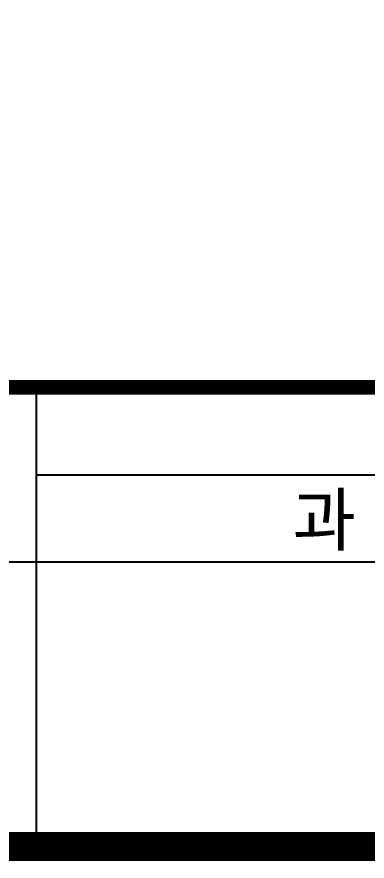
# Model space of a CAD drawing. Header units: millimetres. Extents: x 381 to 2337, y -50 to 586.
# Drawn here: x 1934.1 to 1958.4, y -7.4 to 51.2 of the extents above; entities that cross this region are included whole.
import ezdxf
from ezdxf.enums import TextEntityAlignment as Align

# ---------------------------------------------------------------- set-up
doc = ezdxf.new("R2010")
doc.units = ezdxf.units.MM
doc.header["$LTSCALE"] = 10
doc.layers.add('box', color=7, linetype='Continuous')
doc.styles.add('hong', font='GulimChe.ttf', dxfattribs={"width": 0.9999})

msp = doc.modelspace()

# ---------------------------------------------------------------- linework, layer by layer
at = {"layer": 'box'}
msp.add_line((1935.409, 19.442), (2156.661, 19.442), dxfattribs=at)
at = {"layer": 'box', "const_width": 2.023}
msp.add_lwpolyline([(1505.518, -6.362), (2290.448, -6.362), (2290.448, 538.841), (1505.518, 538.841)], close=True, dxfattribs=at)
at = {"layer": 'box', "const_width": 1.012}
msp.add_lwpolyline([(2290.448, 25.511), (1505.518, 25.511)], dxfattribs=at)
at = {"layer": 'box'}
for points in [[(1935.409, 25.511), (1935.409, -6.362)], [(2290.448, 13.373), (1505.518, 13.373)]]:
    msp.add_lwpolyline(points, dxfattribs=at)

# ---------------------------------------------------------------- texts
at = {"color": 7, "style": 'hong', "width": 0.99}
msp.add_text('과  업  책  임  자', height=3.54028, dxfattribs=at).set_placement((1973.244, 16.32), align=Align.MIDDLE_CENTER)

doc.saveas('drawing.dxf')
